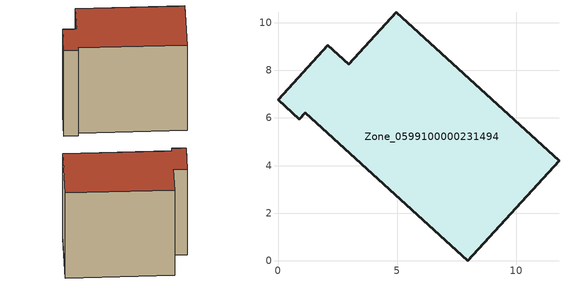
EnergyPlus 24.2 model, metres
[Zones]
Zone_0599100000231494
 floor ground (C_G): 11.79,4.21 7.97,0 1.14,6.22 0.89,5.94 0,6.75 2.09,9.04 2.98,8.24 4.97,10.44 z0
 wall outside (C_F): 2.98,8.24 2.09,9.04 0,6.75 0.89,5.94 1.14,6.22 7.97,0 11.79,4.21 4.97,10.44 2.98,8.24 z0:8.84
 roof outside (C_R): 11.79,4.21 4.97,10.44 2.98,8.24 2.09,9.04 0,6.75 0.89,5.94 1.14,6.22 7.97,0 z8.84
[BUILDING]
Pand.0599100000231494: North Axis=0; Terrain=City; Loads Convergence Tolerance Value=0.04; Temperature Convergence Tolerance Value=0.4; Solar Distribution=FullExterior; Maximum Number of Warmup Days=25; Minimum Number of Warmup Days=1
[Site:Location]
Rotterdam.The.Hague.AP_ZH_NLD Design_Conditions: Latitude=51.96; Longitude=4.45; Time Zone=1; Elevation=-4.5
[SITE:GROUNDTEMPERATURE:BUILDINGSURFACE]
18, 18, 18, 18, 18, 18, 18, 18, 18, 18, 18, 18
[MATERIAL] Thermal Absorptance=0.9; Solar Absorptance=0.7; Visible Absorptance=0.7
Name | Roughness | Thickness | Conductivity | Density | Specific Heat
G.TI.1975-1991 | MediumSmooth | 0.15 | 0.288461 | 540 | 1210
F.TI.1975-1991 | Rough | 0.3 | 0.230769 | 1920 | 840
R.TI.1975-1991 | MediumRough | 0.2 | 0.153846 | 1500 | 1000
[CONSTRUCTION]
C_G: G.TI.1975-1991
C_F: F.TI.1975-1991
C_R: R.TI.1975-1991
[ZONE]
Zone_0599100000231494: Type=1; Multiplier=1; Ceiling Height=Autocalculate; Volume=Autocalculate; Floor Area=autocalculate; Part of Total Floor Area=Yes
[ZONEINFILTRATION:DESIGNFLOWRATE]
Infil_Zone_0599100000231494: Zone or ZoneList or Space or SpaceList=Zone_0599100000231494; Schedule=AlwaysOn; Design Flow Rate Calculation Method=Flow/Area; Flow Rate per Floor Area=0.003; Constant Term Coefficient=1; Temperature Term Coefficient=0; Velocity Term Coefficient=0; Velocity Squared Term Coefficient=0
[HVACTEMPLATE:ZONE:IDEALLOADSAIRSYSTEM]
Zone_0599100000231494: Maximum Heating Supply Air Temperature=50; Minimum Cooling Supply Air Temperature=13; Maximum Heating Supply Air Humidity Ratio=0.0156; Minimum Cooling Supply Air Humidity Ratio=0.0077; Heating Limit=NoLimit; Cooling Limit=NoLimit; Dehumidification Control Type=ConstantSensibleHeatRatio; Cooling Sensible Heat Ratio=0.7; Dehumidification Setpoint=60; Humidification Control Type=None; Humidification Setpoint=30; Outdoor Air Method=None; Outdoor Air Flow Rate per Person=0.00944; Outdoor Air Flow Rate per Zone Floor Area=0; Outdoor Air Flow Rate per Zone=0; Demand Controlled Ventilation Type=None; Outdoor Air Economizer Type=NoEconomizer; Heat Recovery Type=None; Sensible Heat Recovery Effectiveness=0.7; Latent Heat Recovery Effectiveness=0.65
[ZONECONTROL:THERMOSTAT]
ThermostatControl_Zone_0599100000231494: Zone or ZoneList=Zone_0599100000231494; Control Type Schedule=DualSetpointControlType; Control 1=Thermostat_Zone_0599100000231494; Temperature Difference Between Cutout And Setpoint=0
[THERMOSTATSETPOINT:DUALSETPOINT]
Thermostat_Zone_0599100000231494: Heating Setpoint Temperature Schedule=HeatingSetpoint_Zone_0599100000231494; Cooling Setpoint Temperature Schedule=CoolingSetpoint_Zone_0599100000231494
[SCHEDULE:COMPACT]
HeatingSetpoint_Zone_0599100000231494: Through: 12/31, For: AllDays, Until: 24:00, 21
CoolingSetpoint_Zone_0599100000231494: Through: 12/31, For: AllDays, Until: 24:00, 24
DualSetpointControlType: Through: 12/31, For: AllDays, Until: 24:00, 4
AlwaysOn: Through: 12/31, For: AllDays, Until: 24:00, 1
